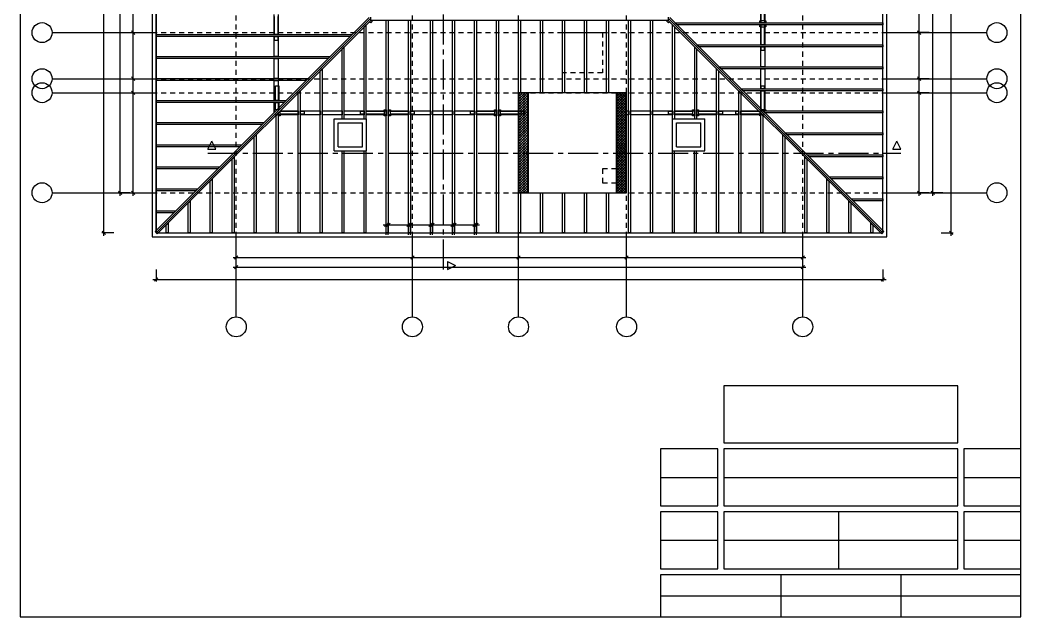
# Model space of a CAD drawing. Header units: metres. Extents: x -220 to 294, y -29 to 18.
# Drawn here: x -40.28 to -15.28, y -12 to 2.92 of the extents above; entities that cross this region are included whole.
import ezdxf

# ---------------------------------------------------------------- set-up
doc = ezdxf.new("R2010")
doc.units = ezdxf.units.M
doc.header["$MEASUREMENT"] = 0
for name, pattern in [('CENTER2', [1.125, 0.75, -0.125, 0.125, -0.125]), ('DASHED4', [0.1875, 0.125, -0.0625]), ('HIDDEN2', [0.1875, 0.125, -0.0625])]:
    doc.linetypes.add(name, pattern=pattern)
for name, color, linetype in [('Aks', 7, 'Continuous'), ('Cati', 7, 'Continuous'), ('Cati_Boslugu', 7, 'Continuous'), ('Cizgi', 7, 'Continuous'), ('Duvar', 7, 'Continuous'), ('G_YAZI', 7, 'Continuous'), ('Olculendirme', 7, 'Continuous'), ('Panel', 7, 'Continuous'), ('Rota', 7, 'Continuous'), ('Standart', 7, 'Continuous')]:
    doc.layers.add(name, color=color, linetype=linetype)

msp = doc.modelspace()

# ---------------------------------------------------------------- hatches: boundary and pattern name
at = {"layer": 'Panel', "linetype": 'Continuous', "lineweight": -3}
h = msp.add_hatch(dxfattribs=at)
h.set_pattern_fill('SACNCR', color=59, scale=0.5, style=0)
h.paths.add_polyline_path([(-27.833, -1.4), (-27.833, 1.1), (-27.583, 1.1), (-27.583, -1.4)])
h = msp.add_hatch(dxfattribs=at)
h.set_pattern_fill('SACNCR', color=59, scale=0.5, style=0)
h.paths.add_polyline_path([(-25.383, -1.4), (-25.383, 1.1), (-25.133, 1.1), (-25.133, -1.4)])

# ---------------------------------------------------------------- linework, layer by layer
at = {"layer": 'Aks', "color": 248, "linetype": 'HIDDEN2', "lineweight": -3}
for points in [[(-34.883, -2.5), (-34.883, 8.4)], [(-30.483, -2.5), (-30.483, 8.4)], [(-25.133, -2.5), (-25.133, 8.4)], [(-20.734, -2.5), (-20.734, 8.4)], [(-27.833, -2.5), (-27.833, 6.2)], [(-36.983, 2.6), (-18.634, 2.6)], [(-36.983, 1.45), (-18.634, 1.45)], [(-36.983, 1.1), (-18.634, 1.1)], [(-36.983, -1.4), (-18.634, -1.4)]]:
    msp.add_lwpolyline(points, dxfattribs=at)
at = {"layer": 'Aks', "color": 248, "linetype": 'Continuous', "lineweight": -3}
for points in [[(-39.483, 2.6), (-36.983, 2.6)], [(-18.634, 2.6), (-16.134, 2.6)], [(-39.483, 1.45), (-36.983, 1.45)], [(-18.634, 1.45), (-16.134, 1.45)], [(-39.483, 1.1), (-36.983, 1.1)], [(-18.634, 1.1), (-16.134, 1.1)], [(-39.483, -1.4), (-36.983, -1.4)], [(-18.634, -1.4), (-16.134, -1.4)], [(-34.883, -4.5), (-34.883, -2.5)], [(-30.483, -4.5), (-30.483, -2.5)], [(-27.833, -4.5), (-27.833, -2.5)], [(-25.133, -4.5), (-25.133, -2.5)], [(-20.734, -4.5), (-20.734, -2.5)]]:
    msp.add_lwpolyline(points, dxfattribs=at)
at = {"layer": 'Aks', "color": 115, "linetype": 'Continuous', "lineweight": -3}
for centre in [(-39.733, 2.6), (-15.884, 2.6), (-39.733, 1.45), (-15.884, 1.45), (-39.733, 1.1), (-15.884, 1.1), (-39.733, -1.4), (-15.884, -1.4), (-34.883, -4.75), (-30.483, -4.75), (-27.833, -4.75), (-25.133, -4.75), (-20.734, -4.75)]:
    msp.add_circle(centre, 0.25, dxfattribs=at)
at = {"layer": 'Cati', "color": 13, "linetype": 'Continuous', "lineweight": -3}
for points in [[(-36.883, 8.3), (-36.883, -2.4)], [(-18.734, -2.4), (-18.734, 8.3)], [(-36.883, -2.4), (-31.533, 2.95)], [(-18.734, -2.4), (-24.084, 2.95)], [(-36.883, -2.4), (-18.734, -2.4)]]:
    msp.add_lwpolyline(points, dxfattribs=at)
at = {"layer": 'Cati', "color": 47, "linetype": 'Continuous', "lineweight": -3}
for points in [[(-21.784, 2.849), (-21.784, 3.349)], [(-21.774, 2.899), (-21.774, 3.349)], [(-21.694, 3.349), (-21.694, 2.899)], [(-21.684, 3.349), (-21.684, 2.849)], [(-33.933, 2.551), (-33.933, 3.051)], [(-33.923, 2.551), (-33.923, 3.001)], [(-33.843, 3.001), (-33.843, 2.551)], [(-33.833, 3.051), (-33.833, 2.551)], [(-31.561, 2.978), (-36.911, -2.372)], [(-36.855, -2.428), (-31.505, 2.922)], [(-31.684, 2.743), (-31.634, 2.793)], [(-31.634, 0.45), (-31.634, 2.793)], [(-31.558, 2.869), (-31.516, 2.91)], [(-31.533, 2.844), (-31.558, 2.869)], [(-31.533, 2.99), (-31.533, 2.91)], [(-31.467, 2.91), (-31.533, 2.844)], [(-31.533, 2.91), (-24.084, 2.91)], [(-31.516, 2.91), (-31.467, 2.91)], [(-31.134, -2.4), (-31.134, 2.91)], [(-31.134, 2.91), (-31.084, 2.91)], [(-31.084, 2.91), (-31.084, -2.4)], [(-30.584, -2.4), (-30.584, 2.91)], [(-30.584, 2.91), (-30.534, 2.91)], [(-30.534, 2.91), (-30.534, -2.4)], [(-30.034, -2.4), (-30.034, 2.91)], [(-30.034, 2.91), (-29.984, 2.91)], [(-29.984, 2.91), (-29.984, -2.4)], [(-29.484, -2.4), (-29.484, 2.91)], [(-29.484, 2.91), (-29.434, 2.91)], [(-29.434, 2.91), (-29.434, -2.4)], [(-28.934, -2.4), (-28.934, 2.91)], [(-28.934, 2.91), (-28.884, 2.91)], [(-28.884, 2.91), (-28.884, -2.4)], [(-28.384, -2.4), (-28.384, 2.91)], [(-28.384, 2.91), (-28.334, 2.91)], [(-28.334, 2.91), (-28.334, -2.4)], [(-27.834, -2.4), (-27.834, 2.91)], [(-27.834, 2.91), (-27.784, 2.91)], [(-27.784, 2.91), (-27.784, 1.1)], [(-27.284, 1.1), (-27.284, 2.91)], [(-27.284, 2.91), (-27.234, 2.91)], [(-27.234, 2.91), (-27.234, 1.1)], [(-26.734, 1.1), (-26.734, 2.91)], [(-26.734, 2.91), (-26.684, 2.91)], [(-26.684, 2.91), (-26.684, 1.1)], [(-26.184, 1.1), (-26.184, 2.91)], [(-26.184, 2.91), (-26.134, 2.91)], [(-26.134, 2.91), (-26.134, 1.1)], [(-25.634, 1.1), (-25.634, 2.91)], [(-25.634, 2.91), (-25.584, 2.91)], [(-25.584, 2.91), (-25.584, 1.1)], [(-25.084, -2.4), (-25.084, 2.91)], [(-25.084, 2.91), (-25.034, 2.91)], [(-25.034, 2.91), (-25.034, -2.4)], [(-24.534, -2.4), (-24.534, 2.91)], [(-24.534, 2.91), (-24.484, 2.91)], [(-24.484, 2.91), (-24.484, -2.4)], [(-24.084, 2.844), (-24.15, 2.91)], [(-24.15, 2.91), (-24.101, 2.91)], [(-24.112, 2.922), (-18.762, -2.428)], [(-24.101, 2.91), (-24.059, 2.869)], [(-24.084, 2.91), (-24.084, 2.99)], [(-24.059, 2.869), (-24.084, 2.844)], [(-18.706, -2.372), (-24.056, 2.978)], [(-23.984, 2.793), (-23.934, 2.743)], [(-23.984, -0.35), (-23.984, 2.793)], [(-23.877, 2.799), (-23.927, 2.849)], [(-23.927, 2.849), (-18.734, 2.849)], [(-18.734, 2.799), (-23.877, 2.799)], [(-21.809, 2.849), (-21.809, 2.899)], [(-21.809, 2.899), (-21.784, 2.899)], [(-21.784, 2.849), (-21.809, 2.849)], [(-21.809, 2.749), (-21.809, 2.799)], [(-21.809, 2.799), (-21.784, 2.799)], [(-21.784, 2.899), (-21.784, 2.849)], [(-21.684, 2.849), (-21.784, 2.849)], [(-21.784, 2.799), (-21.784, 2.749)], [(-21.784, 2.299), (-21.784, 2.799)], [(-21.784, 2.799), (-21.684, 2.799)], [(-21.694, 2.899), (-21.774, 2.899)], [(-21.684, 2.849), (-21.684, 2.899)], [(-21.684, 2.899), (-21.659, 2.899)], [(-21.659, 2.849), (-21.684, 2.849)], [(-21.684, 2.749), (-21.684, 2.799)], [(-21.684, 2.799), (-21.659, 2.799)], [(-21.684, 2.799), (-21.684, 2.299)], [(-21.659, 2.899), (-21.659, 2.849)], [(-21.659, 2.799), (-21.659, 2.749)], [(-18.734, 2.849), (-18.734, 2.799)], [(-36.883, 2.501), (-36.883, 2.551)], [(-36.883, 2.551), (-31.989, 2.551)], [(-32.039, 2.501), (-36.883, 2.501)], [(-33.833, 2.551), (-33.933, 2.551)], [(-33.933, 2.001), (-33.933, 2.501)], [(-33.933, 2.501), (-33.833, 2.501)], [(-33.843, 2.551), (-33.923, 2.551)], [(-33.923, 2.402), (-33.923, 2.501)], [(-33.923, 2.501), (-33.843, 2.501)], [(-33.843, 2.501), (-33.843, 2.402)], [(-33.833, 2.501), (-33.833, 2.001)], [(-31.989, 2.551), (-32.039, 2.501)], [(-31.684, 0.45), (-31.684, 2.743)], [(-23.934, 2.743), (-23.934, 0.45)], [(-21.784, 2.749), (-21.809, 2.749)], [(-21.774, 2.299), (-21.774, 2.749)], [(-21.774, 2.749), (-21.694, 2.749)], [(-21.694, 2.749), (-21.694, 2.299)], [(-21.659, 2.749), (-21.684, 2.749)], [(-33.843, 2.402), (-33.923, 2.402)], [(-23.327, 2.249), (-23.377, 2.299)], [(-23.377, 2.299), (-18.734, 2.299)], [(-21.684, 2.299), (-21.784, 2.299)], [(-21.694, 2.299), (-21.774, 2.299)], [(-18.734, 2.299), (-18.734, 2.249)], [(-36.883, 1.951), (-36.883, 2.001)], [(-36.883, 2.001), (-32.539, 2.001)], [(-33.833, 2.001), (-33.933, 2.001)], [(-32.539, 2.001), (-32.589, 1.951)], [(-32.234, 2.193), (-32.184, 2.243)], [(-32.234, 0.45), (-32.234, 2.193)], [(-32.184, 0.45), (-32.184, 2.243)], [(-23.434, 2.243), (-23.384, 2.193)], [(-23.434, 2.243), (-23.434, 0.45)], [(-23.384, 2.193), (-23.384, 0.45)], [(-18.734, 2.249), (-23.327, 2.249)], [(-21.784, 1.749), (-21.784, 2.249)], [(-21.784, 2.249), (-21.684, 2.249)], [(-21.774, 2.15), (-21.774, 2.249)], [(-21.774, 2.249), (-21.694, 2.249)], [(-21.694, 2.15), (-21.774, 2.15)], [(-21.694, 2.249), (-21.694, 2.15)], [(-21.684, 2.249), (-21.684, 1.749)], [(-32.589, 1.951), (-36.883, 1.951)], [(-33.933, 1.451), (-33.933, 1.951)], [(-33.933, 1.951), (-33.833, 1.951)], [(-33.833, 1.951), (-33.833, 1.451)], [(-32.784, 1.643), (-32.734, 1.693)], [(-32.784, -2.4), (-32.784, 1.643)], [(-32.734, 1.693), (-32.734, -2.4)], [(-22.884, -2.4), (-22.884, 1.693)], [(-22.884, 1.693), (-22.834, 1.643)], [(-22.834, 1.643), (-22.834, -2.4)], [(-22.777, 1.699), (-22.827, 1.749)], [(-22.827, 1.749), (-18.734, 1.749)], [(-18.734, 1.699), (-22.777, 1.699)], [(-21.684, 1.749), (-21.784, 1.749)], [(-21.784, 1.199), (-21.784, 1.699)], [(-21.784, 1.699), (-21.684, 1.699)], [(-21.684, 1.699), (-21.684, 1.199)], [(-18.734, 1.749), (-18.734, 1.699)], [(-36.883, 1.401), (-36.883, 1.451)], [(-36.883, 1.451), (-33.089, 1.451)], [(-33.139, 1.401), (-36.883, 1.401)], [(-33.833, 1.451), (-33.933, 1.451)], [(-33.933, 0.901), (-33.933, 1.401)], [(-33.933, 1.401), (-33.833, 1.401)], [(-33.899, 0.901), (-33.899, 1.274)], [(-33.899, 1.274), (-33.819, 1.274)], [(-33.833, 1.401), (-33.833, 0.901)], [(-33.819, 1.274), (-33.819, 0.901)], [(-33.089, 1.451), (-33.139, 1.401)], [(-21.774, 1.199), (-21.774, 1.274)], [(-21.774, 1.274), (-21.694, 1.274)], [(-21.694, 1.274), (-21.694, 1.199)], [(-33.334, 1.093), (-33.284, 1.143)], [(-33.334, -2.4), (-33.334, 1.093)], [(-33.284, 1.143), (-33.284, -2.4)], [(-27.784, 1.1), (-27.833, 1.1)], [(-27.833, 1.1), (-27.833, -1.4)], [(-27.234, 1.1), (-27.284, 1.1)], [(-26.684, 1.1), (-26.734, 1.1)], [(-26.134, 1.1), (-26.184, 1.1)], [(-25.584, 1.1), (-25.634, 1.1)], [(-22.334, -2.4), (-22.334, 1.143)], [(-22.334, 1.143), (-22.284, 1.093)], [(-22.284, 1.093), (-22.284, -2.4)], [(-22.227, 1.149), (-22.277, 1.199)], [(-22.277, 1.199), (-18.734, 1.199)], [(-18.734, 1.149), (-22.227, 1.149)], [(-21.684, 1.199), (-21.784, 1.199)], [(-21.784, 0.707), (-21.784, 1.149)], [(-21.784, 1.149), (-21.684, 1.149)], [(-21.694, 1.199), (-21.774, 1.199)], [(-21.774, 0.675), (-21.774, 1.149)], [(-21.774, 1.149), (-21.694, 1.149)], [(-21.694, 1.149), (-21.694, 0.675)], [(-21.684, 1.149), (-21.684, 0.649)], [(-18.734, 1.199), (-18.734, 1.149)], [(-36.883, 0.851), (-36.883, 0.901)], [(-36.883, 0.901), (-33.639, 0.901)], [(-33.689, 0.851), (-36.883, 0.851)], [(-33.833, 0.901), (-33.933, 0.901)], [(-33.933, 0.607), (-33.933, 0.851)], [(-33.933, 0.851), (-33.833, 0.851)], [(-33.819, 0.901), (-33.899, 0.901)], [(-33.899, 0.675), (-33.899, 0.851)], [(-33.899, 0.851), (-33.819, 0.851)], [(-33.833, 0.851), (-33.833, 0.707)], [(-33.819, 0.851), (-33.819, 0.675)], [(-33.639, 0.901), (-33.689, 0.851)], [(-33.934, 0.606), (-33.934, 0.675)], [(-33.934, 0.675), (-33.933, 0.675)], [(-33.933, 0.607), (-33.934, 0.606)], [(-33.833, 0.707), (-33.933, 0.607)], [(-33.933, 0.675), (-33.933, 0.607)], [(-33.901, 0.525), (-33.884, 0.543)], [(-33.884, 0.525), (-33.901, 0.525)], [(-33.819, 0.675), (-33.899, 0.675)], [(-33.884, 0.543), (-33.834, 0.593)], [(-33.884, 0.543), (-33.884, 0.525)], [(-33.884, -2.4), (-33.884, 0.543)], [(-33.834, 0.593), (-33.776, 0.65)], [(-33.834, 0.55), (-33.834, 0.593)], [(-33.834, 0.593), (-33.834, -2.4)], [(-33.834, 0.525), (-33.834, 0.55)], [(-33.834, 0.55), (-33.784, 0.55)], [(-33.334, 0.55), (-33.834, 0.55)], [(-33.784, 0.525), (-33.834, 0.525)], [(-33.784, 0.56), (-33.784, 0.64)], [(-33.784, 0.64), (-33.334, 0.64)], [(-33.334, 0.56), (-33.784, 0.56)], [(-33.784, 0.55), (-33.784, 0.525)], [(-33.776, 0.65), (-33.334, 0.65)], [(-33.334, 0.65), (-33.334, 0.55)], [(-33.334, 0.64), (-33.334, 0.56)], [(-33.284, 0.55), (-33.284, 0.65)], [(-33.284, 0.65), (-32.784, 0.65)], [(-33.284, 0.56), (-33.284, 0.64)], [(-33.284, 0.64), (-33.185, 0.64)], [(-33.185, 0.56), (-33.284, 0.56)], [(-32.784, 0.55), (-33.284, 0.55)], [(-33.185, 0.64), (-33.185, 0.56)], [(-32.784, 0.65), (-32.784, 0.55)], [(-32.734, 0.55), (-32.734, 0.65)], [(-32.734, 0.65), (-32.234, 0.65)], [(-32.234, 0.55), (-32.734, 0.55)], [(-32.234, 0.65), (-32.234, 0.55)], [(-32.184, 0.55), (-32.184, 0.65)], [(-32.184, 0.65), (-31.684, 0.65)], [(-31.684, 0.55), (-32.184, 0.55)], [(-31.783, 0.56), (-31.783, 0.64)], [(-31.783, 0.64), (-31.684, 0.64)], [(-31.684, 0.56), (-31.783, 0.56)], [(-31.684, 0.65), (-31.684, 0.55)], [(-31.684, 0.64), (-31.684, 0.56)], [(-31.634, 0.55), (-31.634, 0.65)], [(-31.634, 0.65), (-31.134, 0.65)], [(-31.634, 0.56), (-31.634, 0.64)], [(-31.634, 0.64), (-31.184, 0.64)], [(-31.184, 0.56), (-31.634, 0.56)], [(-31.134, 0.55), (-31.634, 0.55)], [(-31.184, 0.65), (-31.184, 0.675)], [(-31.184, 0.675), (-31.134, 0.675)], [(-31.134, 0.65), (-31.184, 0.65)], [(-31.184, 0.64), (-31.184, 0.56)], [(-31.184, 0.525), (-31.184, 0.55)], [(-31.184, 0.55), (-31.134, 0.55)], [(-31.134, 0.525), (-31.184, 0.525)], [(-31.134, 0.675), (-31.134, 0.65)], [(-31.134, 0.65), (-31.134, 0.55)], [(-31.134, 0.55), (-31.134, 0.525)], [(-31.084, 0.65), (-31.084, 0.675)], [(-31.084, 0.675), (-31.034, 0.675)], [(-31.034, 0.65), (-31.084, 0.65)], [(-31.084, 0.55), (-31.084, 0.65)], [(-31.084, 0.65), (-30.584, 0.65)], [(-31.084, 0.525), (-31.084, 0.55)], [(-31.084, 0.55), (-31.034, 0.55)], [(-30.584, 0.55), (-31.084, 0.55)], [(-31.034, 0.525), (-31.084, 0.525)], [(-31.034, 0.675), (-31.034, 0.65)], [(-31.034, 0.56), (-31.034, 0.64)], [(-31.034, 0.64), (-30.584, 0.64)], [(-30.584, 0.56), (-31.034, 0.56)], [(-31.034, 0.55), (-31.034, 0.525)], [(-30.584, 0.65), (-30.584, 0.55)], [(-30.584, 0.64), (-30.584, 0.56)], [(-30.534, 0.55), (-30.534, 0.65)], [(-30.534, 0.65), (-30.034, 0.65)], [(-30.534, 0.56), (-30.534, 0.64)], [(-30.534, 0.64), (-30.435, 0.64)], [(-30.435, 0.56), (-30.534, 0.56)], [(-30.034, 0.55), (-30.534, 0.55)], [(-30.435, 0.64), (-30.435, 0.56)], [(-30.034, 0.65), (-30.034, 0.55)], [(-29.984, 0.55), (-29.984, 0.65)], [(-29.984, 0.65), (-29.484, 0.65)], [(-29.484, 0.55), (-29.984, 0.55)], [(-29.484, 0.65), (-29.484, 0.55)], [(-29.434, 0.55), (-29.434, 0.65)], [(-29.434, 0.65), (-28.934, 0.65)], [(-28.934, 0.55), (-29.434, 0.55)], [(-29.033, 0.56), (-29.033, 0.64)], [(-29.033, 0.64), (-28.934, 0.64)], [(-28.934, 0.56), (-29.033, 0.56)], [(-28.934, 0.65), (-28.934, 0.55)], [(-28.934, 0.64), (-28.934, 0.56)], [(-28.884, 0.55), (-28.884, 0.65)], [(-28.884, 0.65), (-28.384, 0.65)], [(-28.884, 0.56), (-28.884, 0.64)], [(-28.884, 0.64), (-28.434, 0.64)], [(-28.434, 0.56), (-28.884, 0.56)], [(-28.384, 0.55), (-28.884, 0.55)], [(-28.434, 0.65), (-28.434, 0.675)], [(-28.434, 0.675), (-28.384, 0.675)], [(-28.384, 0.65), (-28.434, 0.65)], [(-28.434, 0.64), (-28.434, 0.56)], [(-28.434, 0.525), (-28.434, 0.55)], [(-28.434, 0.55), (-28.384, 0.55)], [(-28.384, 0.525), (-28.434, 0.525)], [(-28.384, 0.675), (-28.384, 0.65)], [(-28.384, 0.65), (-28.384, 0.55)], [(-28.384, 0.55), (-28.384, 0.525)], [(-28.334, 0.65), (-28.334, 0.675)], [(-28.334, 0.675), (-28.284, 0.675)], [(-28.284, 0.65), (-28.334, 0.65)], [(-28.334, 0.55), (-28.334, 0.65)], [(-28.334, 0.65), (-27.834, 0.65)], [(-28.334, 0.525), (-28.334, 0.55)], [(-28.334, 0.55), (-28.284, 0.55)], [(-27.834, 0.55), (-28.334, 0.55)], [(-28.284, 0.525), (-28.334, 0.525)], [(-28.284, 0.675), (-28.284, 0.65)], [(-28.284, 0.56), (-28.284, 0.64)], [(-28.284, 0.64), (-27.834, 0.64)], [(-27.834, 0.56), (-28.284, 0.56)], [(-28.284, 0.55), (-28.284, 0.525)], [(-27.834, 0.65), (-27.834, 0.55)], [(-27.834, 0.64), (-27.834, 0.56)], [(-27.833, 0.56), (-27.833, 0.64)], [(-27.833, 0.64), (-27.685, 0.64)], [(-27.685, 0.56), (-27.833, 0.56)], [(-27.685, 0.64), (-27.685, 0.56)], [(-25.133, 0.55), (-25.133, 0.65)], [(-25.133, 0.65), (-25.084, 0.65)], [(-25.084, 0.55), (-25.133, 0.55)], [(-25.084, 0.65), (-25.084, 0.55)], [(-25.034, 0.55), (-25.034, 0.65)], [(-25.034, 0.65), (-24.534, 0.65)], [(-24.534, 0.55), (-25.034, 0.55)], [(-24.534, 0.65), (-24.534, 0.55)], [(-24.484, 0.55), (-24.484, 0.65)], [(-24.484, 0.65), (-23.984, 0.65)], [(-23.984, 0.55), (-24.484, 0.55)], [(-24.083, 0.56), (-24.083, 0.64)], [(-24.083, 0.64), (-23.984, 0.64)], [(-23.984, 0.56), (-24.083, 0.56)], [(-23.984, 0.65), (-23.984, 0.55)], [(-23.984, 0.64), (-23.984, 0.56)], [(-23.934, 0.55), (-23.934, 0.65)], [(-23.934, 0.65), (-23.434, 0.65)], [(-23.934, 0.56), (-23.934, 0.64)], [(-23.934, 0.64), (-23.484, 0.64)], [(-23.484, 0.56), (-23.934, 0.56)], [(-23.434, 0.55), (-23.934, 0.55)], [(-23.484, 0.65), (-23.484, 0.675)], [(-23.484, 0.675), (-23.434, 0.675)], [(-23.434, 0.65), (-23.484, 0.65)], [(-23.484, 0.64), (-23.484, 0.56)], [(-23.484, 0.525), (-23.484, 0.55)], [(-23.484, 0.55), (-23.434, 0.55)], [(-23.434, 0.525), (-23.484, 0.525)], [(-23.434, 0.675), (-23.434, 0.65)], [(-23.434, 0.65), (-23.434, 0.55)], [(-23.434, 0.55), (-23.434, 0.525)], [(-23.384, 0.65), (-23.384, 0.675)], [(-23.384, 0.675), (-23.334, 0.675)], [(-23.334, 0.65), (-23.384, 0.65)], [(-23.384, 0.55), (-23.384, 0.65)], [(-23.384, 0.65), (-22.884, 0.65)], [(-23.384, 0.525), (-23.384, 0.55)], [(-23.384, 0.55), (-23.334, 0.55)], [(-22.884, 0.55), (-23.384, 0.55)], [(-23.334, 0.525), (-23.384, 0.525)], [(-23.334, 0.675), (-23.334, 0.65)], [(-23.334, 0.56), (-23.334, 0.64)], [(-23.334, 0.64), (-22.884, 0.64)], [(-22.884, 0.56), (-23.334, 0.56)], [(-23.334, 0.55), (-23.334, 0.525)], [(-22.884, 0.65), (-22.884, 0.55)], [(-22.884, 0.64), (-22.884, 0.56)], [(-22.834, 0.55), (-22.834, 0.65)], [(-22.834, 0.65), (-22.334, 0.65)], [(-22.834, 0.56), (-22.834, 0.64)], [(-22.834, 0.64), (-22.735, 0.64)], [(-22.735, 0.56), (-22.834, 0.56)], [(-22.334, 0.55), (-22.834, 0.55)], [(-22.735, 0.64), (-22.735, 0.56)], [(-22.408, 0.56), (-22.408, 0.64)], [(-22.408, 0.64), (-22.334, 0.64)], [(-22.334, 0.56), (-22.408, 0.56)], [(-22.334, 0.65), (-22.334, 0.55)], [(-22.334, 0.64), (-22.334, 0.56)], [(-22.284, 0.55), (-22.284, 0.65)], [(-22.284, 0.65), (-21.841, 0.65)], [(-22.284, 0.56), (-22.284, 0.64)], [(-22.284, 0.64), (-21.809, 0.64)], [(-21.809, 0.56), (-22.284, 0.56)], [(-21.784, 0.55), (-22.284, 0.55)], [(-21.841, 0.65), (-21.784, 0.593)], [(-21.809, 0.64), (-21.809, 0.56)], [(-21.809, 0.525), (-21.809, 0.55)], [(-21.809, 0.55), (-21.784, 0.55)], [(-21.784, 0.525), (-21.809, 0.525)], [(-21.727, 0.649), (-21.784, 0.707)], [(-21.784, 0.593), (-21.784, 0.55)], [(-21.784, -2.4), (-21.784, 0.593)], [(-21.784, 0.593), (-21.734, 0.543)], [(-21.784, 0.55), (-21.784, 0.525)], [(-21.694, 0.675), (-21.774, 0.675)], [(-21.734, 0.525), (-21.734, 0.543)], [(-21.734, 0.543), (-21.716, 0.525)], [(-21.734, 0.543), (-21.734, -2.4)], [(-21.716, 0.525), (-21.734, 0.525)], [(-21.684, 0.649), (-21.727, 0.649)], [(-21.677, 0.599), (-21.727, 0.649)], [(-21.727, 0.649), (-18.734, 0.649)], [(-21.684, 0.649), (-21.684, 0.675)], [(-21.684, 0.675), (-21.659, 0.675)], [(-21.659, 0.649), (-21.684, 0.649)], [(-21.659, 0.582), (-21.677, 0.599)], [(-21.677, 0.599), (-21.659, 0.599)], [(-18.734, 0.599), (-21.677, 0.599)], [(-21.659, 0.675), (-21.659, 0.649)], [(-21.659, 0.599), (-21.659, 0.582)], [(-18.734, 0.649), (-18.734, 0.599)], [(-36.883, 0.301), (-36.883, 0.351)], [(-36.883, 0.351), (-34.189, 0.351)], [(-34.239, 0.301), (-36.883, 0.301)], [(-34.189, 0.351), (-34.239, 0.301)], [(-34.434, -0.007), (-34.384, 0.043)], [(-34.384, 0.043), (-34.384, -2.4)], [(-21.234, -2.4), (-21.234, 0.043)], [(-21.234, 0.043), (-21.184, -0.007)], [(-21.127, 0.049), (-21.177, 0.099)], [(-21.177, 0.099), (-18.734, 0.099)], [(-18.734, 0.049), (-21.127, 0.049)], [(-18.734, 0.099), (-18.734, 0.049)], [(-36.883, -0.249), (-36.883, -0.199)], [(-36.883, -0.199), (-34.739, -0.199)], [(-34.789, -0.249), (-36.883, -0.249)], [(-34.739, -0.199), (-34.789, -0.249)], [(-34.434, -2.4), (-34.434, -0.007)], [(-21.184, -0.007), (-21.184, -2.4)], [(-32.234, -2.4), (-32.234, -0.35)], [(-32.184, -2.4), (-32.184, -0.35)], [(-31.684, -2.4), (-31.684, -0.35)], [(-31.634, -2.4), (-31.634, -0.35)], [(-23.984, -2.4), (-23.984, -0.35)], [(-23.934, -2.4), (-23.934, -0.35)], [(-23.434, -2.4), (-23.434, -0.35)], [(-23.384, -2.4), (-23.384, -0.35)], [(-20.577, -0.501), (-20.627, -0.451)], [(-20.627, -0.451), (-18.734, -0.451)], [(-18.734, -0.451), (-18.734, -0.501)], [(-36.883, -0.799), (-36.883, -0.749)], [(-36.883, -0.749), (-35.289, -0.749)], [(-35.289, -0.749), (-35.339, -0.799)], [(-34.984, -0.557), (-34.934, -0.507)], [(-34.984, -2.4), (-34.984, -0.557)], [(-34.934, -0.507), (-34.934, -2.4)], [(-20.684, -2.4), (-20.684, -0.507)], [(-20.684, -0.507), (-20.634, -0.557)], [(-20.634, -0.557), (-20.634, -2.4)], [(-18.734, -0.501), (-20.577, -0.501)], [(-35.339, -0.799), (-36.883, -0.799)], [(-35.534, -1.107), (-35.484, -1.057)], [(-35.534, -2.4), (-35.534, -1.107)], [(-35.484, -1.057), (-35.484, -2.4)], [(-20.134, -2.4), (-20.134, -1.057)], [(-20.134, -1.057), (-20.084, -1.107)], [(-20.084, -1.107), (-20.084, -2.4)], [(-20.027, -1.051), (-20.077, -1.001)], [(-20.077, -1.001), (-18.734, -1.001)], [(-18.734, -1.051), (-20.027, -1.051)], [(-18.734, -1.001), (-18.734, -1.051)], [(-36.883, -1.349), (-36.883, -1.299)], [(-36.883, -1.299), (-35.839, -1.299)], [(-35.889, -1.349), (-36.883, -1.349)], [(-35.839, -1.299), (-35.889, -1.349)], [(-27.833, -1.4), (-27.784, -1.4)], [(-27.784, -1.4), (-27.784, -2.4)], [(-27.284, -2.4), (-27.284, -1.4)], [(-27.284, -1.4), (-27.234, -1.4)], [(-27.234, -1.4), (-27.234, -2.4)], [(-26.734, -2.4), (-26.734, -1.4)], [(-26.734, -1.4), (-26.684, -1.4)], [(-26.684, -1.4), (-26.684, -2.4)], [(-26.184, -2.4), (-26.184, -1.4)], [(-26.184, -1.4), (-26.134, -1.4)], [(-26.134, -1.4), (-26.134, -2.4)], [(-25.634, -2.4), (-25.634, -1.4)], [(-25.634, -1.4), (-25.584, -1.4)], [(-25.584, -1.4), (-25.584, -2.4)], [(-36.084, -1.657), (-36.034, -1.607)], [(-36.084, -2.4), (-36.084, -1.657)], [(-36.034, -1.607), (-36.034, -2.4)], [(-19.584, -2.4), (-19.584, -1.607)], [(-19.584, -1.607), (-19.534, -1.657)], [(-19.534, -1.657), (-19.534, -2.4)], [(-19.477, -1.601), (-19.527, -1.551)], [(-19.527, -1.551), (-18.734, -1.551)], [(-18.734, -1.601), (-19.477, -1.601)], [(-18.734, -1.551), (-18.734, -1.601)], [(-36.883, -1.899), (-36.883, -1.849)], [(-36.883, -1.849), (-36.389, -1.849)], [(-36.439, -1.899), (-36.883, -1.899)], [(-36.389, -1.849), (-36.439, -1.899)], [(-36.634, -2.207), (-36.584, -2.157)], [(-36.634, -2.4), (-36.634, -2.207)], [(-36.584, -2.157), (-36.584, -2.4)], [(-19.034, -2.4), (-19.034, -2.157)], [(-19.034, -2.157), (-18.984, -2.207)], [(-18.984, -2.207), (-18.984, -2.4)], [(-36.911, -2.372), (-36.855, -2.428)], [(-36.584, -2.4), (-36.634, -2.4)], [(-36.034, -2.4), (-36.084, -2.4)], [(-35.484, -2.4), (-35.534, -2.4)], [(-34.934, -2.4), (-34.984, -2.4)], [(-34.384, -2.4), (-34.434, -2.4)], [(-33.834, -2.4), (-33.884, -2.4)], [(-33.284, -2.4), (-33.334, -2.4)], [(-32.734, -2.4), (-32.784, -2.4)], [(-32.184, -2.4), (-32.234, -2.4)], [(-31.634, -2.4), (-31.684, -2.4)], [(-31.084, -2.4), (-31.134, -2.4)], [(-30.534, -2.4), (-30.584, -2.4)], [(-29.984, -2.4), (-30.034, -2.4)], [(-29.434, -2.4), (-29.484, -2.4)], [(-28.884, -2.4), (-28.934, -2.4)], [(-28.334, -2.4), (-28.384, -2.4)], [(-27.784, -2.4), (-27.834, -2.4)], [(-27.234, -2.4), (-27.284, -2.4)], [(-26.684, -2.4), (-26.734, -2.4)], [(-26.134, -2.4), (-26.184, -2.4)], [(-25.584, -2.4), (-25.634, -2.4)], [(-25.034, -2.4), (-25.084, -2.4)], [(-24.484, -2.4), (-24.534, -2.4)], [(-23.934, -2.4), (-23.984, -2.4)], [(-23.384, -2.4), (-23.434, -2.4)], [(-22.834, -2.4), (-22.884, -2.4)], [(-22.284, -2.4), (-22.334, -2.4)], [(-21.734, -2.4), (-21.784, -2.4)], [(-21.184, -2.4), (-21.234, -2.4)], [(-20.634, -2.4), (-20.684, -2.4)], [(-20.084, -2.4), (-20.134, -2.4)], [(-19.534, -2.4), (-19.584, -2.4)], [(-18.984, -2.4), (-19.034, -2.4)], [(-18.762, -2.428), (-18.706, -2.372)]]:
    msp.add_lwpolyline(points, dxfattribs=at)
at = {"layer": 'Cati_Boslugu', "color": 13, "linetype": 'Continuous', "lineweight": -3}
for points in [[(-27.833, 1.1), (-27.833, -1.4)], [(-25.133, 1.1), (-27.833, 1.1)], [(-25.133, -1.4), (-25.133, 1.1)], [(-27.833, -1.4), (-25.133, -1.4)]]:
    msp.add_lwpolyline(points, dxfattribs=at)
at = {"layer": 'Cizgi', "color": 216, "linetype": 'Continuous', "lineweight": -3}
for points in [[(-40.283, 18), (-40.283, -12)], [(-15.283, -12), (-15.283, 18)], [(-40.283, -12), (-15.283, -12)]]:
    msp.add_lwpolyline(points, dxfattribs=at)
at = {"layer": 'Duvar', "color": 166, "linetype": 'Continuous', "lineweight": -3}
for points in [[(-32.433, 0.45), (-31.633, 0.45)], [(-32.433, -0.35), (-32.433, 0.45)], [(-32.333, 0.35), (-31.733, 0.35)], [(-32.333, -0.25), (-32.333, 0.35)], [(-31.733, -0.25), (-31.733, 0.35)], [(-31.633, -0.35), (-31.633, 0.45)], [(-23.983, 0.45), (-23.183, 0.45)], [(-23.983, -0.35), (-23.983, 0.45)], [(-23.883, 0.35), (-23.283, 0.35)], [(-23.883, -0.25), (-23.883, 0.35)], [(-23.283, -0.25), (-23.283, 0.35)], [(-23.183, -0.35), (-23.183, 0.45)], [(-32.333, -0.25), (-31.733, -0.25)], [(-23.883, -0.25), (-23.283, -0.25)], [(-32.433, -0.35), (-31.633, -0.35)], [(-23.983, -0.35), (-23.183, -0.35)]]:
    msp.add_lwpolyline(points, dxfattribs=at)
at = {"layer": 'G_YAZI', "color": 238, "linetype": 'Continuous', "lineweight": -3}
for points in [[(-22.708, -6.225), (-22.708, -7.65)], [(-16.858, -6.225), (-22.708, -6.225)], [(-16.858, -7.65), (-16.858, -6.225)], [(-22.708, -7.65), (-16.858, -7.65)], [(-24.283, -7.8), (-24.283, -9.225)], [(-22.858, -7.8), (-24.283, -7.8)], [(-22.858, -9.225), (-22.858, -7.8)], [(-22.708, -7.8), (-22.708, -9.225)], [(-16.858, -7.8), (-22.708, -7.8)], [(-16.858, -9.225), (-16.858, -7.8)], [(-16.708, -7.8), (-16.708, -9.225)], [(-15.283, -7.8), (-16.708, -7.8)], [(-15.283, -9.225), (-15.283, -7.8)], [(-24.283, -9.225), (-22.858, -9.225)], [(-22.708, -9.225), (-16.858, -9.225)], [(-16.708, -9.225), (-15.283, -9.225)], [(-24.283, -9.375), (-24.283, -10.8)], [(-22.858, -9.375), (-24.283, -9.375)], [(-22.858, -10.8), (-22.858, -9.375)], [(-22.708, -9.375), (-22.708, -10.8)], [(-16.858, -9.375), (-22.708, -9.375)], [(-16.858, -10.8), (-16.858, -9.375)], [(-16.708, -9.375), (-16.708, -10.8)], [(-15.283, -9.375), (-16.708, -9.375)], [(-15.283, -10.8), (-15.283, -9.375)], [(-24.283, -10.8), (-22.858, -10.8)], [(-24.283, -10.95), (-24.283, -12)], [(-15.283, -10.95), (-24.283, -10.95)], [(-22.708, -10.8), (-16.858, -10.8)], [(-16.708, -10.8), (-15.283, -10.8)], [(-15.283, -12), (-15.283, -10.95)], [(-24.283, -12), (-15.283, -12)]]:
    msp.add_lwpolyline(points, dxfattribs=at)
at = {"layer": 'G_YAZI', "color": 178, "linetype": 'Continuous', "lineweight": -3}
for points in [[(-24.283, -8.512), (-22.858, -8.512)], [(-22.708, -8.512), (-16.858, -8.512)], [(-16.708, -8.512), (-15.283, -8.512)], [(-19.84, -9.375), (-19.84, -10.8)], [(-22.858, -10.087), (-24.283, -10.087)], [(-16.858, -10.087), (-22.713, -10.087)], [(-15.283, -10.087), (-16.708, -10.087)], [(-21.283, -10.95), (-21.283, -12)], [(-18.283, -10.95), (-18.283, -12)], [(-24.283, -11.475), (-15.283, -11.475)]]:
    msp.add_lwpolyline(points, dxfattribs=at)
at = {"layer": 'Olculendirme', "color": 47, "linetype": 'Continuous', "lineweight": -3}
for points in [[(-38.191, -2.48), (-38.191, 8.38)], [(-17.027, -2.48), (-17.027, 8.38)], [(-37.781, -1.48), (-37.781, 7.38)], [(-37.457, -1.48), (-37.457, 7.38)], [(-17.826, -1.48), (-17.826, 7.38)], [(-17.483, -1.48), (-17.483, 7.38)], [(-37.707, 2.6), (-37.407, 2.6)], [(-17.576, 2.6), (-17.876, 2.6)], [(-37.707, 1.45), (-37.407, 1.45)], [(-17.576, 1.45), (-17.876, 1.45)], [(-37.707, 1.1), (-37.407, 1.1)], [(-17.576, 1.1), (-17.876, 1.1)], [(-37.531, -1.4), (-37.831, -1.4)], [(-37.707, -1.4), (-37.407, -1.4)], [(-17.576, -1.4), (-17.876, -1.4)], [(-17.233, -1.4), (-17.533, -1.4)], [(-31.214, -2.2), (-28.804, -2.2)], [(-31.134, -2.45), (-31.134, -2.15)], [(-31.084, -2.45), (-31.084, -2.15)], [(-30.584, -2.45), (-30.584, -2.15)], [(-30.534, -2.45), (-30.534, -2.15)], [(-30.034, -2.45), (-30.034, -2.15)], [(-29.984, -2.45), (-29.984, -2.15)], [(-29.484, -2.45), (-29.484, -2.15)], [(-29.434, -2.45), (-29.434, -2.15)], [(-28.934, -2.45), (-28.934, -2.15)], [(-28.884, -2.45), (-28.884, -2.15)], [(-37.941, -2.4), (-38.241, -2.4)], [(-17.277, -2.4), (-16.977, -2.4)], [(-34.883, -3.268), (-34.883, -2.968)], [(-30.483, -3.268), (-30.483, -2.968)], [(-27.833, -3.268), (-27.833, -2.968)], [(-25.133, -3.268), (-25.133, -2.968)], [(-20.734, -3.268), (-20.734, -2.968)], [(-34.963, -3.018), (-20.654, -3.018)], [(-34.883, -3.513), (-34.883, -3.213)], [(-20.734, -3.513), (-20.734, -3.213)], [(-36.883, -3.315), (-36.883, -3.615)], [(-34.963, -3.263), (-20.654, -3.263)], [(-18.734, -3.315), (-18.734, -3.615)], [(-36.963, -3.565), (-18.654, -3.565)]]:
    msp.add_lwpolyline(points, dxfattribs=at)
at = {"layer": 'Olculendirme', "color": 59, "linetype": 'Continuous', "lineweight": -3}
for points in [[(-37.499, 2.642), (-37.414, 2.558)], [(-17.869, 2.642), (-17.784, 2.558)], [(-37.499, 1.492), (-37.414, 1.408)], [(-17.869, 1.492), (-17.784, 1.408)], [(-37.499, 1.142), (-37.414, 1.058)], [(-17.869, 1.142), (-17.784, 1.058)], [(-37.824, -1.358), (-37.739, -1.442)], [(-37.499, -1.358), (-37.414, -1.442)], [(-17.869, -1.358), (-17.784, -1.442)], [(-17.525, -1.358), (-17.441, -1.442)], [(-31.091, -2.158), (-31.176, -2.242)], [(-31.041, -2.158), (-31.126, -2.242)], [(-30.541, -2.158), (-30.626, -2.242)], [(-30.491, -2.158), (-30.576, -2.242)], [(-29.991, -2.158), (-30.076, -2.242)], [(-29.941, -2.158), (-30.026, -2.242)], [(-29.441, -2.158), (-29.526, -2.242)], [(-29.391, -2.158), (-29.476, -2.242)], [(-28.891, -2.158), (-28.976, -2.242)], [(-28.841, -2.158), (-28.926, -2.242)], [(-38.233, -2.358), (-38.148, -2.442)], [(-17.069, -2.358), (-16.984, -2.442)], [(-34.841, -2.976), (-34.925, -3.061)], [(-30.441, -2.976), (-30.525, -3.061)], [(-27.791, -2.976), (-27.875, -3.061)], [(-25.091, -2.976), (-25.175, -3.061)], [(-20.692, -2.976), (-20.777, -3.061)], [(-34.841, -3.22), (-34.925, -3.305)], [(-20.692, -3.22), (-20.777, -3.305)], [(-36.841, -3.522), (-36.925, -3.607)], [(-18.692, -3.522), (-18.777, -3.607)]]:
    msp.add_lwpolyline(points, dxfattribs=at)
at = {"layer": 'Panel', "color": 177, "linetype": 'Continuous', "lineweight": -3}
for points in [[(-27.583, 1.1), (-27.833, 1.1)], [(-27.833, -1.4), (-27.833, 1.1)], [(-27.583, -1.4), (-27.583, 1.1)], [(-25.133, 1.1), (-25.383, 1.1)], [(-25.383, -1.4), (-25.383, 1.1)], [(-25.133, -1.4), (-25.133, 1.1)], [(-27.583, -1.4), (-27.833, -1.4)], [(-25.133, -1.4), (-25.383, -1.4)]]:
    msp.add_lwpolyline(points, dxfattribs=at)
at = {"layer": 'Rota', "color": 118, "linetype": 'Continuous', "lineweight": -3}
for points in [[(-36.983, 8.4), (-36.983, -2.5)], [(-18.634, -2.5), (-18.634, 8.4)], [(-36.983, -2.5), (-18.634, -2.5)]]:
    msp.add_lwpolyline(points, dxfattribs=at)
at = {"layer": 'Rota', "color": 166, "linetype": 'Continuous', "lineweight": -3}
msp.add_lwpolyline([(-36.883, -2.4), (-36.883, 8.3)], dxfattribs=at)
at = {"layer": 'Rota', "color": 98, "linetype": 'DASHED4', "lineweight": -3}
for points in [[(-26.733, 2.6), (-25.733, 2.6)], [(-26.733, 1.6), (-26.733, 2.6)], [(-25.733, 2.6), (-25.733, 1.6)], [(-25.733, 1.6), (-26.733, 1.6)]]:
    msp.add_lwpolyline(points, dxfattribs=at)
at = {"layer": 'Rota', "color": 6, "linetype": 'DASHED4', "lineweight": -3}
for points in [[(-25.733, -0.8), (-25.733, -1.15)], [(-25.383, -0.8), (-25.733, -0.8)], [(-25.383, -1.15), (-25.383, -0.8)], [(-25.733, -1.15), (-25.383, -1.15)]]:
    msp.add_lwpolyline(points, dxfattribs=at)
at = {"layer": 'Standart', "color": 250, "linetype": 'CENTER2', "lineweight": -3}
for points in [[(-29.706, -3.321), (-29.706, 8.403)], [(-35.592, -0.414), (-18.283, -0.414)]]:
    msp.add_lwpolyline(points, dxfattribs=at)
at = {"layer": 'Standart', "color": 250, "linetype": 'Continuous', "lineweight": -3}
for points in [[(-35.592, -0.314), (-35.492, -0.114)], [(-35.392, -0.314), (-35.492, -0.114)], [(-18.483, -0.314), (-18.383, -0.114)], [(-18.283, -0.314), (-18.383, -0.114)], [(-35.592, -0.314), (-35.392, -0.314)], [(-18.483, -0.314), (-18.283, -0.314)], [(-29.606, -3.121), (-29.606, -3.321)], [(-29.606, -3.121), (-29.406, -3.221)], [(-29.606, -3.321), (-29.406, -3.221)]]:
    msp.add_lwpolyline(points, dxfattribs=at)

doc.saveas('drawing.dxf')
